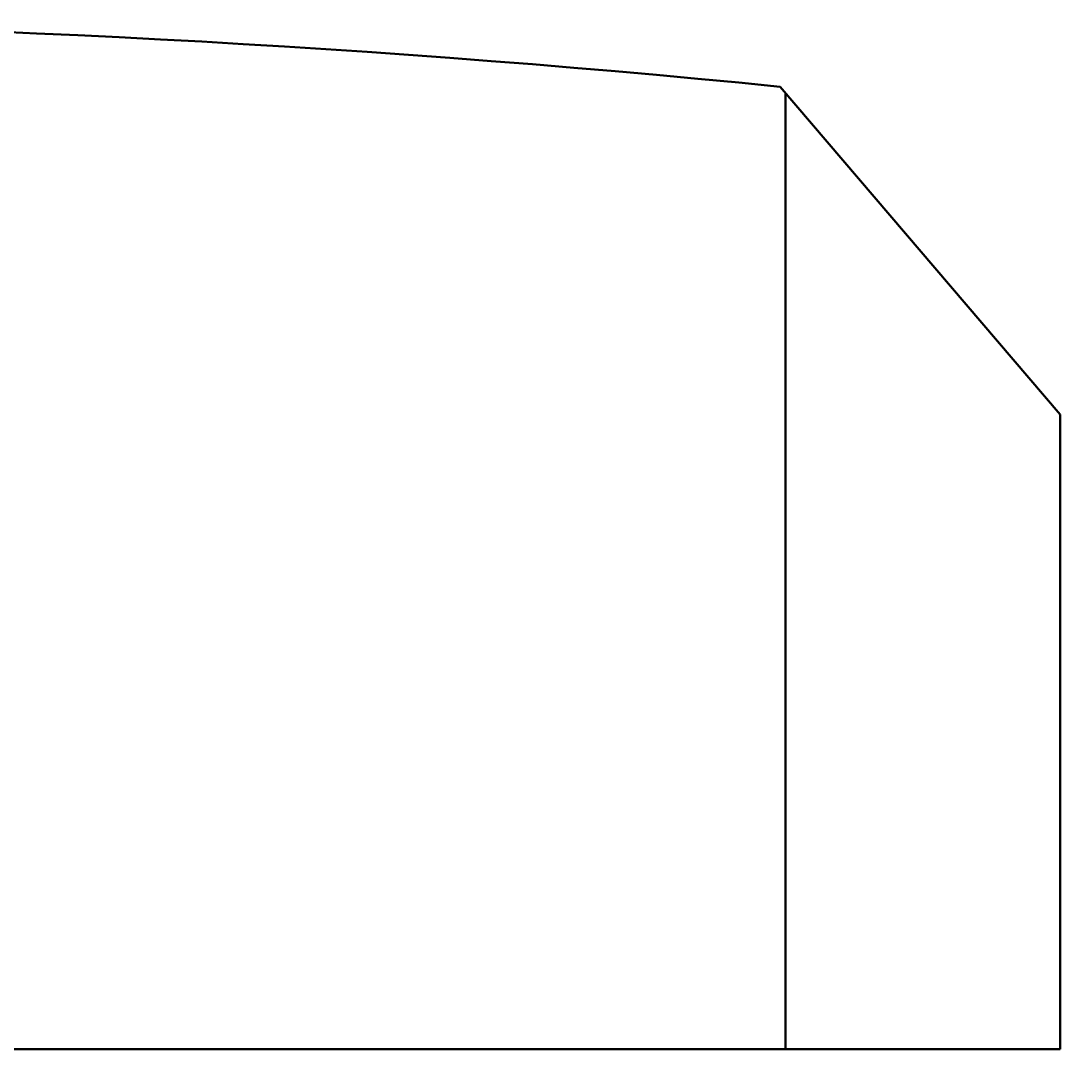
# Model space of a CAD drawing. Header units: millimetres. Extents: x 0 to 1808, y 25 to 605.
# Drawn here: x 1222 to 1808, y 25 to 605 of the extents above; entities that cross this region are included whole.
import ezdxf

# ---------------------------------------------------------------- set-up
doc = ezdxf.new("R2010")
doc.units = ezdxf.units.MM
doc.layers.add('IV_BEND_DOWN', color=250, linetype='Continuous', lineweight=50)
doc.layers.add('IV_OUTER_PROFILE', color=7, linetype='Continuous', lineweight=50)

msp = doc.modelspace()

# ---------------------------------------------------------------- linework, layer by layer
at = {"layer": 'IV_BEND_DOWN'}
msp.add_line((1652.84, 564.18), (1652.84, 24.79), dxfattribs=at)
at = {"layer": 'IV_OUTER_PROFILE'}
for p, q in [((1807.77, 382.79), (1649.91, 567.61)), ((1807.77, 382.79), (1807.77, 24.79)), ((1807.77, 24.79), (0, 24.79))]:
    msp.add_line(p, q, dxfattribs=at)
msp.add_arc((903.88, -6898.95), 7503.74, 84.294167, 95.705833, dxfattribs=at)

doc.saveas('drawing.dxf')
